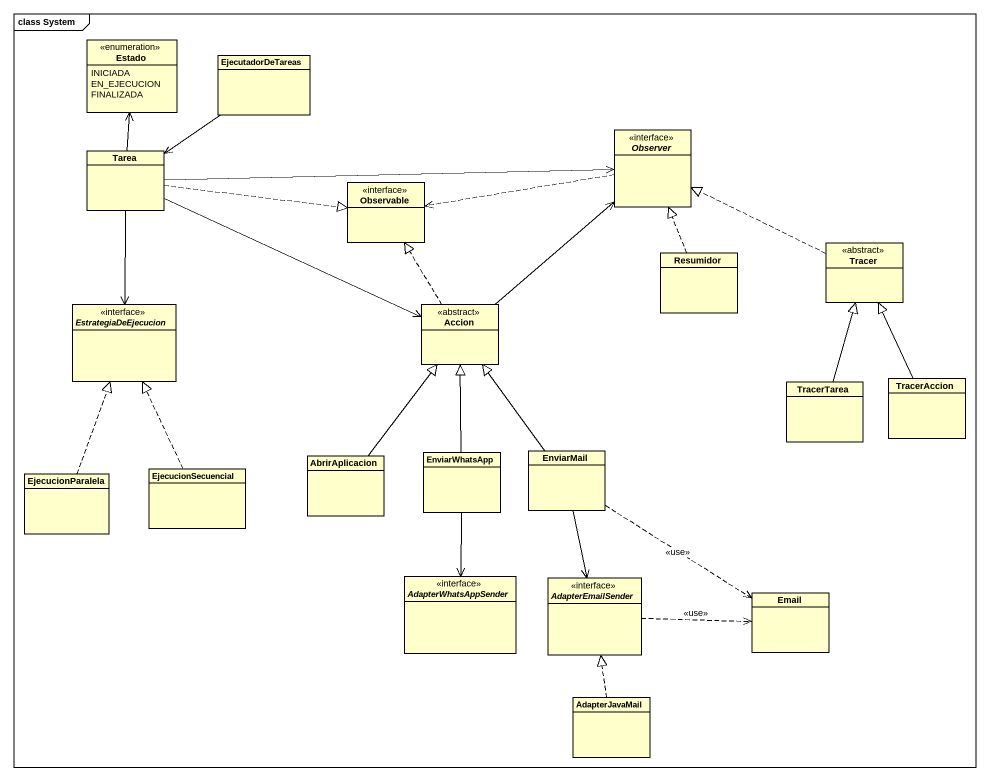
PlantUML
@startuml
mainframe class System
hide circle
hide empty members
enum Estado {
  INICIADA
  EN_EJECUCION
  FINALIZADA
}
class EjecutadorDeTareas
class Tarea
interface Observer <<interface>>
class Observable <<interface>>
class Resumidor
class Tracer <<abstract>>
interface EstrategiaDeEjecucion <<interface>>
class Accion <<abstract>>
class TracerTarea
class TracerAccion
class EjecucionSecuencial
class AbrirAplicacion
class EnviarWhatsApp
class EnviarMail
class EjecucionParalela
interface AdapterWhatsAppSender <<interface>>
interface AdapterEmailSender <<interface>>
class Email
class AdapterJavaMail
EjecutadorDeTareas --> Tarea
Tarea -up-> Estado
Tarea -right-> Observer
Tarea .right.|> Observable
Tarea --> EstrategiaDeEjecucion
Tarea -right-> Accion
Observer .left.> Observable
Resumidor .up.|> Observer
Tracer .left.|> Observer
Accion -up-> Observer
Accion .up.|> Observable
TracerTarea -up-|> Tracer
TracerAccion -up-|> Tracer
EjecucionSecuencial .up.|> EstrategiaDeEjecucion
AbrirAplicacion -up-|> Accion
EnviarWhatsApp -up-|> Accion
EnviarWhatsApp --> AdapterWhatsAppSender
EnviarMail -up-|> Accion
EnviarMail --> AdapterEmailSender
EnviarMail ..> Email : <<use>>
EjecucionParalela .up.|> EstrategiaDeEjecucion
AdapterEmailSender .right.> Email : <<use>>
AdapterJavaMail .up.|> AdapterEmailSender
@enduml
